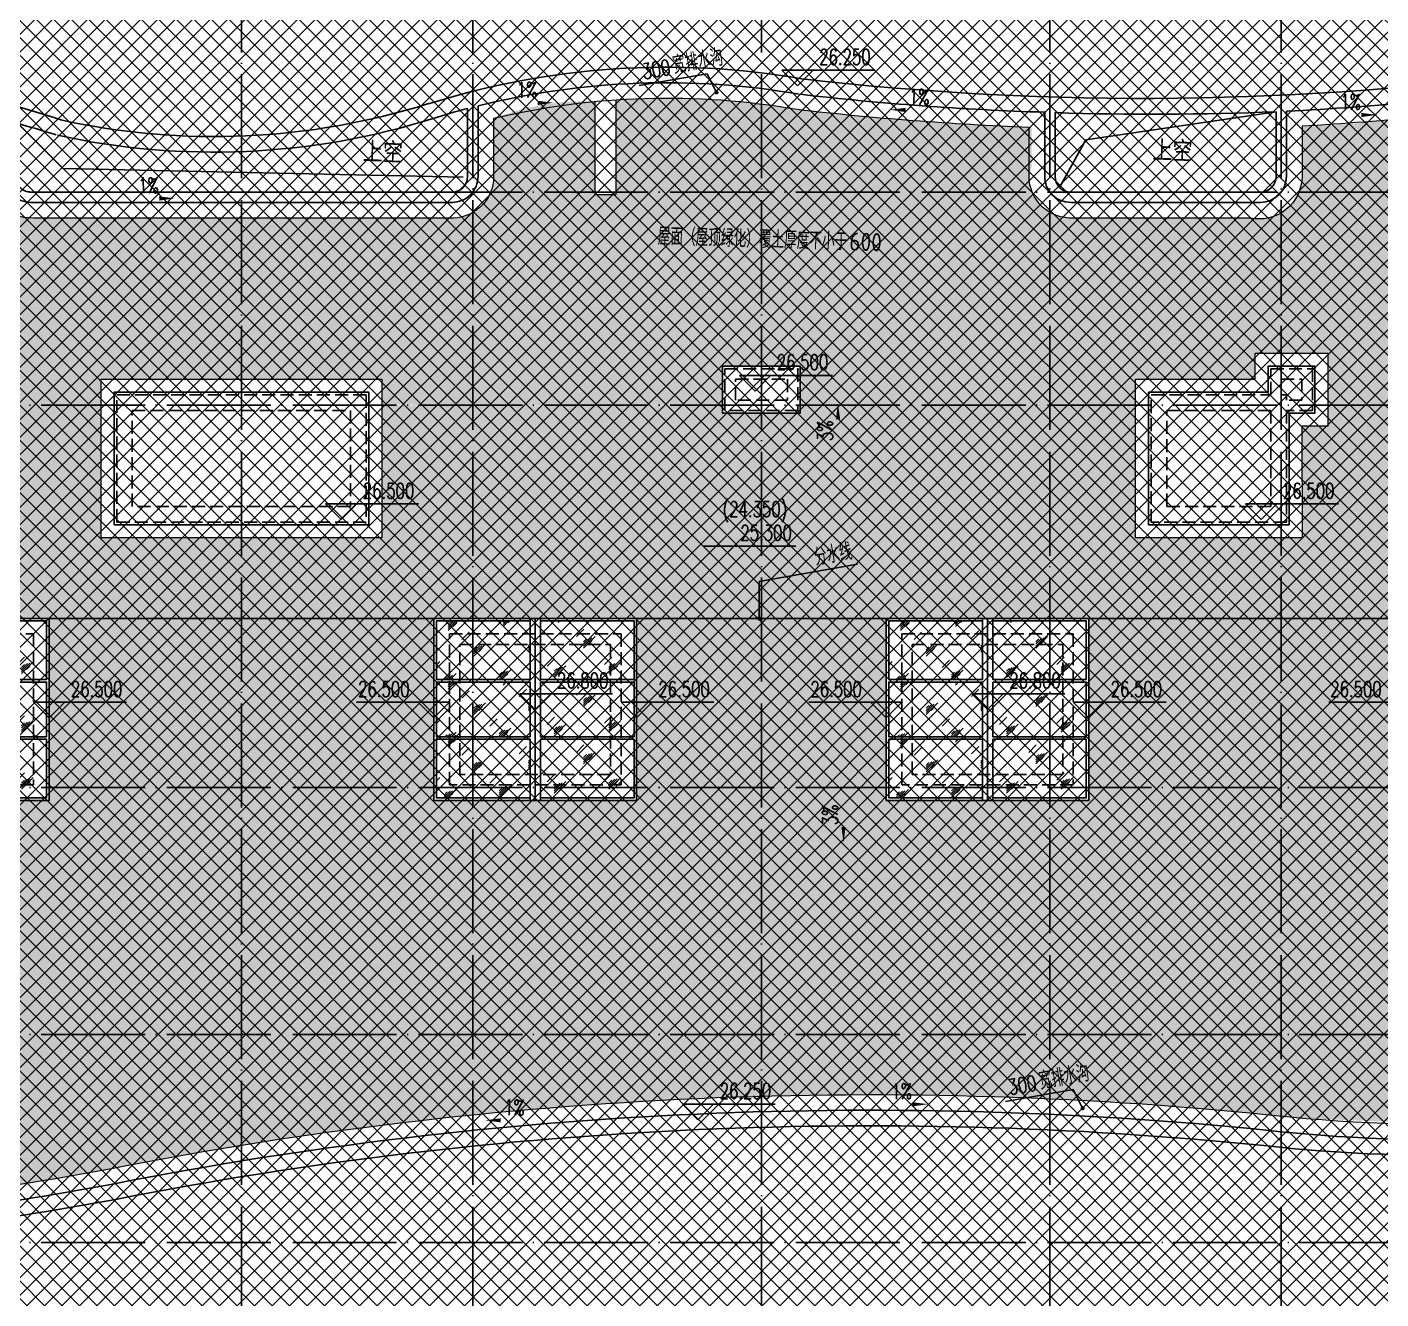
# Model space of a CAD drawing. Header units: millimetres. Extents: x 11476074 to 24729458, y -1239991 to 2813188.
# Drawn here: x 12513653 to 12539695, y 393926 to 418385 of the extents above; entities that cross this region are included whole.
import ezdxf
from ezdxf.xclip import XClip

# ---------------------------------------------------------------- set-up
doc = ezdxf.new("R2010")
doc.units = ezdxf.units.MM
doc.header["$LTSCALE"] = 1000
doc.header["$XCLIPFRAME"] = 0
for name, pattern in [('10# 屋面层平面图$0$$AUDIT_BAD_LTYPE2', [0]), ('10# 屋面层平面图$0$DASH', [0.35, 0.25, -0.1]), ('10# 轴网$0$DOTE', [2.4200000000000004, 2, -0.2, 0.02, -0.2])]:
    doc.linetypes.add(name, pattern=pattern)
for name, color, linetype in [('10# 屋面层平面图$0$A-ANNO-NOTE', 7, 'Continuous'), ('10# 屋面层平面图$0$A-ELEV-DRWD', 2, 'Continuous'), ('10# 屋面层平面图$0$A-ELEV-LINE', 32, 'Continuous'), ('10# 屋面层平面图$0$DIM_ELEV', 3, 'Continuous'), ('10# 屋面层平面图$0$DIM_LEAD', 3, 'Continuous'), ('10# 屋面层平面图$0$DIM_SYMB', 3, 'Continuous'), ('10# 屋面层平面图$0$FUR', 8, 'Continuous'), ('10# 屋面层平面图$0$PUB_TEXT', 7, 'Continuous'), ('10# 屋面层平面图$0$分水线', 5, 'Continuous'), ('10# 轴网$0$DOTE', 14, '10# 轴网$0$DOTE'), ('A-WALL-PATT', 8, 'Continuous'), ('AXIS', 3, 'Continuous'), ('HZHZNEWPLOTLAYER#@$TT', 7, 'Continuous')]:
    doc.layers.add(name, color=color, linetype=linetype)
doc.layers.add('10# 屋面层平面图$0$绿化系统', color=106, linetype='Continuous', lineweight=5)
doc.styles.add('10# 屋面层平面图$0$-宋体', font='', dxfattribs={"width": 0.8})
doc.styles.add('10# 屋面层平面图$0$_TCH_DIM', font='SIMPLEX', dxfattribs={"bigfont": 'GBCBIG'})
doc.styles.add('10# 屋面层平面图$0$Standard', font='gbenor.shx', dxfattribs={"bigfont": 'gbcbig.shx'})
doc.styles.get('10# 屋面层平面图$0$-宋体').set_extended_font_data('SimSun')
pattern_1 = [(44.99999999999999, (165673.130916357, 387965.9237508774), (-489.8835780060402, 489.8835780060405), [223.9999999999999, -575.9999999999994]), (44.99999999999999, (165769.1309196949, 388005.9237499237), (-489.8835780060402, 489.8835780060405), [95.99999999999991, -703.9999999999994]), (44.99999999999999, (165673.1309194565, 388005.9237484932), (-489.8835780060402, 489.8835780060405), [159.9999999999999, -639.9999999999994]), (44.99999999999999, (165721.1309194565, 387965.9237518311), (537.4011537017761, -537.4011537017764), [199.9999999999999, -599.9999999999994]), (44.99999999999999, (165673.1309199333, 387925.9237537384), (-489.8835780060402, 489.8835780060405), [319.9999999999997, -479.9999999999997]), (44.99999999999999, (165673.130916357, 388045.9237518311), (-489.8835780060402, 489.8835780060405), [79.99999999999993, -719.9999999999994])]
pattern_2 = [(44.99999999999999, (165673.1309196949, 386840.9237437248), (-489.8835780060402, 489.8835780060405), [223.9999999999999, -575.9999999999994]), (44.99999999999999, (165769.1309194565, 386880.9237418175), (-489.8835780060402, 489.8835780060405), [95.99999999999991, -703.9999999999994]), (44.99999999999999, (165673.1309199333, 386880.9237437248), (-489.8835780060402, 489.8835780060405), [159.9999999999999, -639.9999999999994]), (44.99999999999999, (165721.1309125423, 386840.9237437248), (537.4011537017761, -537.4011537017764), [199.9999999999999, -599.9999999999994]), (44.99999999999999, (165673.1309082508, 386800.9237418175), (-489.8835780060402, 489.8835780060405), [319.9999999999997, -479.9999999999997]), (44.99999999999999, (165673.1309349537, 386920.9237446785), (-489.8835780060402, 489.8835780060405), [79.99999999999993, -719.9999999999994])]
pattern_3 = [(44.99999999999999, (165673.1309230328, 385740.9237365723), (-489.8835780060402, 489.8835780060405), [223.9999999999999, -575.9999999999994]), (44.99999999999999, (165769.1309196949, 385780.9237322807), (-489.8835780060402, 489.8835780060405), [95.99999999999991, -703.9999999999994]), (44.99999999999999, (165673.1309201717, 385780.9237370491), (-489.8835780060402, 489.8835780060405), [159.9999999999999, -639.9999999999994]), (44.99999999999999, (165721.1309239864, 385740.9237365723), (537.4011537017761, -537.4011537017764), [199.9999999999999, -599.9999999999994]), (44.99999999999999, (165673.1309194565, 385700.9237327576), (-489.8835780060402, 489.8835780060405), [319.9999999999997, -479.9999999999997]), (44.99999999999999, (165673.1309201717, 385820.9237346649), (-489.8835780060402, 489.8835780060405), [79.99999999999993, -719.9999999999994])]
pattern_4 = [(44.99999999999999, (174373.6005551815, 387965.9237713814), (-489.8835780060402, 489.8835780060405), [223.9999999999999, -575.9999999999994]), (44.99999999999999, (174469.6005585194, 388005.9237704277), (-489.8835780060402, 489.8835780060405), [95.99999999999991, -703.9999999999994]), (44.99999999999999, (174373.6005585194, 388005.9237689972), (-489.8835780060402, 489.8835780060405), [159.9999999999999, -639.9999999999994]), (44.99999999999999, (174421.6005589962, 387965.9237723351), (537.4011537017761, -537.4011537017764), [199.9999999999999, -599.9999999999994]), (44.99999999999999, (174373.6005587578, 387925.9237747192), (-489.8835780060402, 489.8835780060405), [319.9999999999997, -479.9999999999997]), (44.99999999999999, (174373.6005551815, 388045.9237737656), (-489.8835780060402, 489.8835780060405), [79.99999999999993, -719.9999999999994])]
pattern_5 = [(44.99999999999999, (174373.6005589962, 386840.9237642288), (-489.8835780060402, 489.8835780060405), [223.9999999999999, -575.9999999999994]), (44.99999999999999, (174469.6005587578, 386880.9237623215), (-489.8835780060402, 489.8835780060405), [95.99999999999991, -703.9999999999994]), (44.99999999999999, (174373.6005589962, 386880.9237642288), (-489.8835780060402, 489.8835780060405), [159.9999999999999, -639.9999999999994]), (44.99999999999999, (174421.6005513668, 386840.9237642288), (537.4011537017761, -537.4011537017764), [199.9999999999999, -599.9999999999994]), (44.99999999999999, (174373.6005468369, 386800.923760891), (-489.8835780060402, 489.8835780060405), [319.9999999999997, -479.9999999999997]), (44.99999999999999, (174373.600574255, 386920.9237651825), (-489.8835780060402, 489.8835780060405), [79.99999999999993, -719.9999999999994])]
pattern_6 = [(44.99999999999999, (174373.6005618572, 385740.9237561226), (-489.8835780060402, 489.8835780060405), [223.9999999999999, -575.9999999999994]), (44.99999999999999, (174469.6005582809, 385780.9237527847), (-489.8835780060402, 489.8835780060405), [95.99999999999991, -703.9999999999994]), (44.99999999999999, (174373.6005585194, 385780.9237589836), (-489.8835780060402, 489.8835780060405), [159.9999999999999, -639.9999999999994]), (44.99999999999999, (174421.6005628109, 385740.9237570763), (537.4011537017761, -537.4011537017764), [199.9999999999999, -599.9999999999994]), (44.99999999999999, (174373.6005585194, 385700.9237532616), (-489.8835780060402, 489.8835780060405), [319.9999999999997, -479.9999999999997]), (44.99999999999999, (174373.6005585194, 385820.9237556458), (-489.8835780060402, 489.8835780060405), [79.99999999999993, -719.9999999999994])]

# ---------------------------------------------------------------- blocks, each defined once
blk = doc.blocks.new('00')
at = {"layer": 'A-WALL-PATT'}
h = blk.add_hatch(dxfattribs=at)
h.set_pattern_fill('ANSI37', color=252, scale=150)
h.set_pattern_definition([(45, (0, 250000), (-168.3798022700466, 168.3798022700466), []), (135, (0, 250000), (-168.3798022700466, -168.3798022700466), [])])
h.paths.add_polyline_path([(12552003.67074241, 424450.7993927336), (12504241.55695705, 424450.8340088335), (12504241.55815616, 385558.8876582503), (12552003.67194152, 385558.8530421504)])
blk = doc.blocks.new('asdfagafg10# 屋面层平面图$0$-12150asdasdz111')
at = {"layer": '10# 屋面层平面图$0$A-ELEV-DRWD', "extrusion": (-3.657173440872064e-09, 5.149791585266232e-14, 1)}
h = blk.add_hatch(dxfattribs=at)
h.set_pattern_fill('玻璃1', color=256, scale=99.99999999999994)
h.set_pattern_definition([(44.99999999999999, (154373.1309313774, 387965.9237189293), (-489.8835780060402, 489.8835780060405), [223.9999999999999, -575.9999999999994]), (44.99999999999999, (154469.1309349537, 388005.9237189293), (-489.8835780060402, 489.8835780060405), [95.99999999999991, -703.9999999999994]), (44.99999999999999, (154373.1309344769, 388005.9237165451), (-489.8835780060402, 489.8835780060405), [159.9999999999999, -639.9999999999994]), (44.99999999999999, (154421.1309354305, 387965.9237208366), (537.4011537017761, -537.4011537017764), [199.9999999999999, -599.9999999999994]), (44.99999999999999, (154373.1309356689, 387925.9237232208), (-489.8835780060402, 489.8835780060405), [319.9999999999997, -479.9999999999997]), (44.99999999999999, (154373.1309309006, 388045.9237213135), (-489.8835780060402, 489.8835780060405), [79.99999999999993, -719.9999999999994])])
h.paths.add_polyline_path([(1151277.48045373, -736843.0740919113), (1151277.4804492, -737968.0741019249), (1149477.480457067, -737968.0741014481), (1149477.480457306, -736843.0740914345)])
at = {"layer": '10# 屋面层平面图$0$A-ELEV-DRWD'}
h = blk.add_hatch(dxfattribs=at)
h.set_pattern_fill('玻璃1', color=256, scale=99.99999999999994)
h.set_pattern_definition(pattern_1)
h.paths.add_polyline_path([(1158777.480418682, -736843.074066639), (1158777.480426073, -737968.0740776062), (1160577.480418921, -737968.0740714073), (1160577.480415106, -736843.0740613937)])
at = {"layer": '10# 屋面层平面图$0$A-ELEV-DRWD', "extrusion": (-3.657173440872064e-09, 5.149791585266232e-14, 1)}
h = blk.add_hatch(dxfattribs=at)
h.set_pattern_fill('玻璃1', color=256, scale=99.99999999999994)
h.set_pattern_definition(pattern_1)
h.paths.add_polyline_path([(1162577.480438948, -736843.0740623474), (1162577.480434179, -737968.074072361), (1160777.480441332, -737968.0740704536), (1160777.480442047, -736843.0740609169)])
at = {"layer": '10# 屋面层平面图$0$A-ELEV-DRWD'}
h = blk.add_hatch(dxfattribs=at)
h.set_pattern_fill('玻璃1', color=256, scale=99.99999999999994)
h.set_pattern_definition(pattern_4)
h.paths.add_polyline_path([(1167477.950057745, -736843.0740456581), (1167477.950065136, -737968.0740571022), (1169277.950057745, -737968.0740509033), (1169277.95005393, -736843.0740408897)])
at = {"layer": '10# 屋面层平面图$0$A-ELEV-DRWD', "extrusion": (-3.657173440872064e-09, 5.149791585266232e-14, 1)}
h = blk.add_hatch(dxfattribs=at)
h.set_pattern_fill('玻璃1', color=256, scale=99.99999999999994)
h.set_pattern_definition(pattern_4)
h.paths.add_polyline_path([(1171277.950077057, -736843.0740408897), (1171277.950073004, -737968.074051857), (1169477.950080633, -737968.0740499496), (1169477.950081348, -736843.0740404129)])
h = blk.add_hatch(dxfattribs=at)
h.set_pattern_fill('玻璃1', color=256, scale=99.99999999999994)
h.set_pattern_definition([(44.99999999999999, (154373.1309347153, 386840.9237132072), (-489.8835780060402, 489.8835780060405), [223.9999999999999, -575.9999999999994]), (44.99999999999999, (154469.1309349537, 386880.9237122536), (-489.8835780060402, 489.8835780060405), [95.99999999999991, -703.9999999999994]), (44.99999999999999, (154373.1309356689, 386880.9237127304), (-489.8835780060402, 489.8835780060405), [159.9999999999999, -639.9999999999994]), (44.99999999999999, (154421.1309278011, 386840.9237132072), (537.4011537017761, -537.4011537017764), [199.9999999999999, -599.9999999999994]), (44.99999999999999, (154373.1309230328, 386800.9237108231), (-489.8835780060402, 489.8835780060405), [319.9999999999997, -479.9999999999997]), (44.99999999999999, (154373.1309506893, 386920.9237136841), (-489.8835780060402, 489.8835780060405), [79.99999999999993, -719.9999999999994])])
h.paths.add_polyline_path([(1151277.480449438, -738018.0741038322), (1151277.480440855, -739068.0741095543), (1149477.480448008, -739068.0741081238), (1149477.480453253, -738018.074095726)])
at = {"layer": '10# 屋面层平面图$0$A-ELEV-DRWD'}
h = blk.add_hatch(dxfattribs=at)
h.set_pattern_fill('玻璃1', color=256, scale=99.99999999999994)
h.set_pattern_definition(pattern_2)
h.paths.add_polyline_path([(1158777.480425835, -738018.074078083), (1158777.480437517, -739068.0740852356), (1160577.480429888, -739068.0740776062), (1160577.480422497, -738018.0740652084)])
at = {"layer": '10# 屋面层平面图$0$A-ELEV-DRWD', "extrusion": (-3.657173440872064e-09, 5.149791585266232e-14, 1)}
h = blk.add_hatch(dxfattribs=at)
h.set_pattern_fill('玻璃1', color=256, scale=99.99999999999994)
h.set_pattern_definition(pattern_2)
h.paths.add_polyline_path([(1162577.480434418, -738018.0740728378), (1162577.480425596, -739068.0740799904), (1160777.480433226, -739068.0740771294), (1160777.480437994, -738018.0740647316)])
at = {"layer": '10# 屋面层平面图$0$A-ELEV-DRWD'}
h = blk.add_hatch(dxfattribs=at)
h.set_pattern_fill('玻璃1', color=256, scale=99.99999999999994)
h.set_pattern_definition(pattern_5)
h.paths.add_polyline_path([(1167477.950064898, -738018.074057579), (1167477.950076342, -739068.0740647316), (1169277.950069189, -739068.0740571022), (1169277.950060844, -738018.0740447044)])
at = {"layer": '10# 屋面层平面图$0$A-ELEV-DRWD', "extrusion": (-3.657173440872064e-09, 5.149791585266232e-14, 1)}
h = blk.add_hatch(dxfattribs=at)
h.set_pattern_fill('玻璃1', color=256, scale=99.99999999999994)
h.set_pattern_definition(pattern_5)
h.paths.add_polyline_path([(1171277.950073481, -738018.0740528107), (1171277.950064421, -739068.0740580559), (1169477.95007205, -739068.0740566254), (1169477.950076342, -738018.0740442276)])
h = blk.add_hatch(dxfattribs=at)
h.set_pattern_fill('玻璃1', color=256, scale=99.99999999999994)
h.set_pattern_definition([(44.99999999999999, (154373.1309382915, 385740.9237060547), (-489.8835780060402, 489.8835780060405), [223.9999999999999, -575.9999999999994]), (44.99999999999999, (154469.1309349537, 385780.9237012863), (-489.8835780060402, 489.8835780060405), [95.99999999999991, -703.9999999999994]), (44.99999999999999, (154373.1309354305, 385780.9237065315), (-489.8835780060402, 489.8835780060405), [159.9999999999999, -639.9999999999994]), (44.99999999999999, (154421.1309392452, 385740.9237055779), (537.4011537017761, -537.4011537017764), [199.9999999999999, -599.9999999999994]), (44.99999999999999, (154373.1309344769, 385700.9237017632), (-489.8835780060402, 489.8835780060405), [319.9999999999997, -479.9999999999997]), (44.99999999999999, (154373.1309347153, 385820.9237041473), (-489.8835780060402, 489.8835780060405), [79.99999999999993, -719.9999999999994])])
h.paths.add_polyline_path([(1151277.480448961, -739118.074110508), (1151277.480443239, -740243.0741176605), (1149477.480466604, -740243.0741147995), (1149477.480455875, -739118.0741071701)])
at = {"layer": '10# 屋面层平面图$0$A-ELEV-DRWD'}
h = blk.add_hatch(dxfattribs=at)
h.set_pattern_fill('玻璃1', color=256, scale=99.99999999999994)
h.set_pattern_definition(pattern_3)
h.paths.add_polyline_path([(1158777.480430365, -739118.0740847588), (1158777.480438232, -740243.0740919113), (1160577.480415106, -740243.0740842819), (1160577.48042202, -739118.0740766525)])
at = {"layer": '10# 屋面层平面图$0$A-ELEV-DRWD', "extrusion": (-3.657173440872064e-09, 5.149791585266232e-14, 1)}
h = blk.add_hatch(dxfattribs=at)
h.set_pattern_fill('玻璃1', color=256, scale=99.99999999999994)
h.set_pattern_definition(pattern_3)
h.paths.add_polyline_path([(1162577.480432987, -739118.0740809441), (1162577.480427504, -740243.0740866661), (1160777.480451107, -740243.0740838051), (1160777.480440617, -739118.0740761757)])
at = {"layer": '10# 屋面层平面图$0$A-ELEV-DRWD'}
h = blk.add_hatch(dxfattribs=at)
h.set_pattern_fill('玻璃1', color=256, scale=99.99999999999994)
h.set_pattern_definition(pattern_6)
h.paths.add_polyline_path([(1167477.950068712, -739118.0740633011), (1167477.950077057, -740243.0740714073), (1169277.950054169, -740243.0740637779), (1169277.950061321, -739118.0740561485)])
at = {"layer": '10# 屋面层平面图$0$A-ELEV-DRWD', "extrusion": (-3.657173440872064e-09, 5.149791585266232e-14, 1)}
h = blk.add_hatch(dxfattribs=at)
h.set_pattern_fill('玻璃1', color=256, scale=99.99999999999994)
h.set_pattern_definition(pattern_6)
h.paths.add_polyline_path([(1171277.950072289, -739118.0740604401), (1171277.950066328, -740243.0740661621), (1169477.95009017, -740243.0740633011), (1169477.950079679, -739118.0740556717)])
at = {"layer": '10# 屋面层平面图$0$A-ELEV-DRWD'}
for p, q in [((1160577.480415106, -736843.0740613937), (1160577.480414629, -736793.4359078407)), ((1160777.480443001, -736843.0740609169), (1160777.480443239, -736793.435906887)), ((1169277.95005393, -736843.0740408897), (1169277.95005393, -736793.4358873367)), ((1169477.950081825, -736843.0740404129), (1169477.950082064, -736793.4358868599)), ((1160577.480414867, -740292.7122383118), (1160577.480414629, -740243.0740838051)), ((1160777.480452776, -740292.7122364044), (1160777.480452299, -740243.0740833282)), ((1169277.950053453, -740292.7122178078), (1169277.950053453, -740243.0740633011)), ((1169477.950090885, -740292.7122159004), (1169477.950091124, -740243.0740618706))]:
    blk.add_line(p, q, dxfattribs=at)
for points in [[(1149377.4804492, -740293.0741147995), (1151327.480441809, -740293.07411623), (1151327.480442047, -736793.0740876198), (1149377.480457067, -736793.0740876198)], [(1149477.480458021, -736843.0740914345), (1151277.480454445, -736843.0740923882), (1151277.480449677, -737968.0741028786), (1149477.480458021, -737968.0741014481)], [(1160677.480437517, -740293.0740852356), (1158727.480437279, -740293.0740923882), (1158727.480422735, -736793.0740690231), (1160677.480426073, -736793.0740633011)], [(1160677.480433702, -740293.0740838051), (1158727.480437517, -740293.0740923882), (1158727.480418921, -736793.074066639), (1160677.480414391, -736793.0740599632)], [(1160577.480415106, -736843.0740613937), (1158777.480418682, -736843.074066639), (1158777.480426073, -737968.0740776062), (1160577.480418921, -737968.0740714073)], [(1160677.480433702, -740293.0740838051), (1162627.480426073, -740293.0740852356), (1162627.480426311, -736793.0740566254), (1160677.480441809, -736793.0740566254)], [(1160777.480443239, -736843.0740604401), (1162577.480438948, -736843.0740623474), (1162577.480434418, -737968.0740718842), (1160777.480442047, -737968.0740714073)], [(1169377.950069427, -740293.0740628242), (1167427.950076818, -740293.0740718842), (1167427.950053215, -736793.0740475655), (1169377.950053215, -736793.0740380287)], [(1169377.950072289, -740293.0740633011), (1167427.950076818, -740293.0740718842), (1167427.950057745, -736793.074046135), (1169377.950052977, -736793.0740380287)], [(1169277.95005393, -736843.0740408897), (1167477.950057745, -736843.0740456581), (1167477.950065136, -737968.0740571022), (1169277.950057745, -737968.0740509033)], [(1169377.950072289, -740293.0740633011), (1171327.950065374, -740293.0740647316), (1171327.950065613, -736793.0740361214), (1169377.950080156, -736793.0740361214)], [(1169477.950082064, -736843.0740399361), (1171277.950077534, -736843.0740418434), (1171277.950073957, -737968.0740513802), (1169477.950081587, -737968.0740504265)], [(1149477.480454206, -738018.074095726), (1151277.480450392, -738018.0741024017), (1151277.480441809, -739068.074110508), (1149477.4804492, -739068.074107647)], [(1160577.480422497, -738018.0740652084), (1158777.480425835, -738018.074078083), (1158777.480437517, -739068.0740852356), (1160577.480429888, -739068.0740776062)], [(1160777.480438948, -738018.0740647316), (1162577.480435133, -738018.0740728378), (1162577.480426073, -739068.0740795135), (1160777.480434179, -739068.0740766525)], [(1169277.950060844, -738018.0740447044), (1167477.950064898, -738018.074057579), (1167477.950076342, -739068.0740647316), (1169277.950069189, -739068.0740571022)], [(1169477.950077295, -738018.0740442276), (1171277.950073719, -738018.0740523338), (1171277.950065374, -739068.0740590096), (1169477.950072289, -739068.0740561485)], [(1149477.480456829, -739118.0741066933), (1151277.480449438, -739118.0741114616), (1151277.480443716, -740243.0741171837), (1149477.480467319, -740243.0741143227)], [(1160577.48042202, -739118.0740766525), (1158777.480430365, -739118.0740847588), (1158777.480438232, -740243.0740919113), (1160577.480415106, -740243.0740842819)], [(1160777.480441809, -739118.074075222), (1162577.480434418, -739118.0740795135), (1162577.480428934, -740243.0740866661), (1160777.480452061, -740243.0740838051)], [(1169277.950061321, -739118.0740561485), (1167477.950068712, -739118.0740633011), (1167477.950077057, -740243.0740714073), (1169277.950054169, -740243.0740637779)], [(1169477.950080633, -739118.0740542412), (1171277.950073242, -739118.0740590096), (1171277.950067759, -740243.0740647316), (1169477.950091362, -740243.0740633011)]]:
    blk.add_lwpolyline(points, close=True, dxfattribs=at)
for points in [[(1149477.48044467, -737968.0740976334), (1151227.480452776, -737968.0741009712)], [(1149477.480448961, -738018.0740995407), (1151227.480445623, -738018.0740990639)], [(1160577.480418921, -737968.0740714073), (1158827.480418205, -737968.0740747452)], [(1160577.480422497, -738018.0740652084), (1158827.480418444, -738018.0740742683)], [(1160777.480430126, -737968.074066639), (1162527.480437994, -737968.0740695)], [(1160777.480433702, -738018.0740690231), (1162527.480429888, -738018.0740680695)], [(1169277.950057745, -737968.0740509033), (1167527.950057745, -737968.0740542412)], [(1169277.950060844, -738018.0740447044), (1167527.950057268, -738018.0740537643)], [(1169477.950068712, -737968.074046135), (1171227.950076103, -737968.074048996)], [(1169477.950072527, -738018.0740475655), (1171227.950069189, -738018.0740475655)], [(1149477.480456352, -739068.0741043091), (1151227.480444908, -739068.0741081238)], [(1160577.480429888, -739068.0740776062), (1158827.48042655, -739068.0740852356)], [(1160777.480441809, -739068.0740737915), (1162527.480430365, -739068.0740766525)], [(1169277.950069189, -739068.0740571022), (1167527.950065374, -739068.0740647316)], [(1169477.950079918, -739068.0740532875), (1171227.950069189, -739068.0740561485)], [(1149477.480448961, -739118.0741043091), (1151227.480457067, -739118.0741086006)], [(1160577.48042202, -739118.0740766525), (1158827.480429888, -739118.0740818977)], [(1160777.480433702, -739118.074072361), (1162527.480441809, -739118.074078083)], [(1169277.950061321, -739118.0740561485), (1167527.950068712, -739118.0740613937)], [(1169477.950072527, -739118.0740523338), (1171227.950080633, -739118.0740561485)]]:
    blk.add_lwpolyline(points, dxfattribs=at)
at = {"layer": '10# 屋面层平面图$0$A-ELEV-LINE'}
for points in [[(1150476.767357588, -727209.7539162636), (1150476.767364502, -728293.2337346077, 0.4142135656158841), (1150976.767352581, -728793.2337355614), (1159076.787172079, -728793.2337355614, 0.4142135625075805), (1159576.787191153, -728293.2337355614), (1159576.787195206, -726938.7789731026)], [(1150676.767365456, -727263.7855453491), (1150676.767349005, -728293.2337331772, 0.4142135655585213), (1150976.767356634, -728593.2337360382), (1159076.787175894, -728593.2337331772, 0.4142135614560286), (1159376.787175179, -728293.2337346077), (1159376.787179232, -726985.332174778)], [(1170476.900260448, -727059.0556230545), (1170476.900259733, -728293.2337265015, 0.4142135631543882), (1170976.90026021, -728793.2337298393), (1174627.48042655, -728793.2337298393, 0.4142135617642049), (1175127.480437994, -728293.2337303162), (1175127.480451345, -727039.7595963478)], [(1170676.900256395, -727065.7807998657), (1170676.900256395, -728293.233733654, 0.4142135622121485), (1170976.900248528, -728593.233730793), (1174627.480426311, -728593.233727932, 0.4142135612950822), (1174927.480430365, -728293.2337303162), (1174927.480440617, -727049.4091119766)], [(1152545.464590788, -747672.7459373474, -0.07522810738297421), (1175144.868635893, -746677.6065411568, 0.002916301247845264), (1175173.884731293, -746680.5276880264, 0.0791090015290643), (1184947.480338097, -746060.1830801964, 0.1560606288214733), (1186245.29355526, -745169.5538005829, 0.2589396179292487), (1186541.129604101, -743250.8769907951)], [(1152603.352844, -747967.107875824, -0.07522810738996878), (1175113.078066587, -746975.917386055, 0.002916301455030342), (1175145.576091051, -746979.1890711784, 0.07910900153981087), (1185013.322638512, -746352.8685641289, 0.07910900153981087)]]:
    blk.add_lwpolyline(points, format="xyb", dxfattribs=at)
for points in [[(1170764.768233776, -728505.3657631874), (1171269.429390192, -727590.8163332939), (1174927.480440617, -727049.4091124535)], [(1150727.480452776, -727277.3906588554), (1151592.058467627, -728139.8507437706), (1159289.632290602, -728305.3657655716)]]:
    blk.add_lwpolyline(points, dxfattribs=at)
for centre, radius, start, end in [((1145424.052081108, -745320.1913456917), 19120.71335110858, 71.31426488038493, 90.52412876958911), ((1163206.386955023, -741438.7874150276), 15245.72514717863, 80.1748022140433, 107.4880334289843), ((1172376.192321539, -669253.828001976), 57538.96301246668, 263.4453421689648, 277.8641951031565), ((1163202.406075954, -741439.4781284332), 14947.08628119688, 80.15794531217988, 104.0378867793665), ((1172233.218757868, -669215.2370786667), 57896.90971565332, 272.8654067597382, 277.9981478354912), ((1172342.365367174, -669289.3683457375), 57799.79868664972, 263.4735006437384, 268.1504866430014), ((1154496.329852104, -713769.3320860863), 13757.23059927492, 257.6330211989635, 287.46374416896), ((1163235.714308739, -741428.4425063133), 14949.74095574478, 104.9589364922318, 107.5989661152316), ((1172579.582988501, -669262.0631747246), 57835.02375628873, 268.1147190235002, 272.3266468142789), ((1145802.967955589, -745327.9127602577), 18710.06714889449, 72.40354385724963, 74.90082424155958), ((1154496.329852104, -713769.3320860863), 14057.23059927492, 257.6330211989635, 287.46374416896), ((1140485.578006506, -682354.8714127541), 66421.84944380532, 277.3843527829117, 280.4644458523308), ((1140485.578006506, -682354.8714127541), 66721.84944380532, 277.3843527829117, 280.4644458523308)]:
    blk.add_arc(centre, radius, start, end, dxfattribs=at)
at = {"layer": '10# 屋面层平面图$0$DIM_SYMB', "linetype": '10# 屋面层平面图$0$$AUDIT_BAD_LTYPE2'}
for p, q in [((1160677.480439663, -738543.074072361), (1160377.480434656, -738243.0740709305)), ((1160377.480434656, -738243.0740709305), (1162165.480434179, -738243.0740737915)), ((1160677.480439663, -738543.074072361), (1160977.480434656, -738243.074072361)), ((1169377.950074673, -738543.0741581917), (1169077.950069427, -738243.0741581917)), ((1169077.950069427, -738243.0741581917), (1170865.950069666, -738243.0741586685)), ((1169377.950074673, -738543.0741581917), (1169677.950070143, -738243.0741581917)), ((1151327.480452061, -738706.3725085258), (1151027.480452061, -738406.3725070953)), ((1151027.480452061, -738406.3725070953), (1152815.480452299, -738406.3725066185)), ((1151327.480452061, -738706.3725085258), (1151627.480452299, -738406.3725066185)), ((1159027.480436087, -738406.3724794388), (1157239.480436563, -738406.3724822998)), ((1158727.480436563, -738706.3724803925), (1158427.480436325, -738406.372481823)), ((1158727.480436563, -738706.3724803925), (1159027.480436087, -738406.3724794388)), ((1162627.48043704, -738706.372478962), (1162327.480436802, -738406.3724780083)), ((1162327.480436802, -738406.3724780083), (1164115.480436563, -738406.3724780083)), ((1162627.48043704, -738706.372478962), (1162927.480437279, -738406.372478962)), ((1167727.950071335, -738406.3725657463), (1165939.950071573, -738406.3725676537)), ((1167427.95007205, -738706.3725662231), (1167127.950071573, -738406.3725662231)), ((1167427.95007205, -738706.3725662231), (1167727.950071335, -738406.3725657463)), ((1171327.95007205, -738706.3725628853), (1171027.950072765, -738406.3725652695)), ((1171027.950072765, -738406.3725652695), (1172815.950072527, -738406.3725643158)), ((1171327.95007205, -738706.3725628853), (1171627.950072289, -738406.3725647926)), ((1177727.95006299, -738406.3725347519), (1175939.950063705, -738406.3725371361))]:
    blk.add_line(p, q, dxfattribs=at)
at = {"layer": '10# 屋面层平面图$0$FUR', "linetype": '10# 屋面层平面图$0$DASH'}
for points in [[(1151027.480441809, -739993.0741229057), (1147727.480437517, -739993.0740904808), (1147727.480434656, -737093.0740880966), (1151027.480449438, -737093.0740823746), (1151027.480441809, -739993.0741229057)], [(1162327.480429888, -739993.0741109848), (1159027.480429411, -739993.0740761757), (1159027.480422974, -737093.0740728378), (1162327.480437994, -737093.0740709305), (1162327.480429888, -739993.0741109848)], [(1162327.480433226, -739993.0742430687), (1159027.480421782, -739993.0742030144), (1159027.480422735, -737093.074203968), (1162327.480433702, -737093.0741996765), (1162327.480433226, -739993.0742430687)], [(1171027.950057745, -739993.0734329224), (1167727.950060606, -739993.0733971596), (1167727.950053215, -737093.0733966827), (1171027.950064659, -737093.0733890533), (1171027.950057745, -739993.0734329224)], [(1171027.95007205, -739993.0741024017), (1167727.950057268, -739993.0740637779), (1167727.950060606, -737093.074066639), (1171027.950080872, -737093.0740623474), (1171027.95007205, -739993.0741024017)]]:
    blk.add_lwpolyline(points, dxfattribs=at)
for points in [[(1162127.480430603, -739793.0741071701), (1159227.480430365, -739793.0740771294), (1159227.480417967, -737293.074075222), (1162127.480421782, -737293.0740704536)], [(1162127.480442047, -739793.0742378235), (1159227.480433226, -739793.0742092133), (1159227.480426073, -737293.0742044449), (1162127.480433226, -737293.0742015839)], [(1170827.950060606, -739793.0734314919), (1167927.95006156, -739793.0733971596), (1167927.950061083, -737293.0733966827), (1170827.950053453, -737293.0733909607)], [(1170827.950073004, -739793.0740971565), (1167927.950068951, -739793.0740647316), (1167927.950050116, -737293.0740628242), (1170827.950065374, -737293.0740585327)]]:
    blk.add_lwpolyline(points, close=True, dxfattribs=at)
at = {"layer": '10# 屋面层平面图$0$PUB_TEXT', "linetype": 'ByBlock'}
for s, height, rotation, style, width, p in [('上空', 352.4613220815748, 358.1199944685762, '10# 屋面层平面图$0$-宋体', 0.8, (1157358.155424356, -727978.5921492577)), ('上空', 352.4613220815748, 358.1199944685762, '10# 屋面层平面图$0$-宋体', 0.8, (1172545.115851164, -727951.5489549637)), ('26.500', 297.4999999999998, 359.9999453584866, '10# 屋面层平面图$0$_TCH_DIM', 0.7058823529411765, (1151745.480449915, -738301.3725061417)), ('26.500', 297.4999999999998, 5.464151336008544e-05, '10# 屋面层平面图$0$_TCH_DIM', 0.7058823529411765, (1157269.480438471, -738301.3733377457)), ('26.800', 297.4999999999998, 359.9999453584866, '10# 屋面层平面图$0$_TCH_DIM', 0.7058823529411765, (1161095.48043704, -738138.0740718842)), ('26.500', 297.4999999999998, 359.9999453584866, '10# 屋面层平面图$0$_TCH_DIM', 0.7058823529411765, (1163045.480434656, -738301.3724770546)), ('26.500', 297.4999999999998, 5.464151336008544e-05, '10# 屋面层平面图$0$_TCH_DIM', 0.7058823529411765, (1165969.950074434, -738301.3734235764)), ('26.800', 297.4999999999998, 359.9999453584866, '10# 屋面层平面图$0$_TCH_DIM', 0.7058823529411765, (1169795.95007205, -738138.0741591454)), ('26.500', 297.4999999999998, 359.9999453584866, '10# 屋面层平面图$0$_TCH_DIM', 0.7058823529411765, (1171745.950070143, -738301.3725628853)), ('26.500', 297.4999999999998, 5.464151336008544e-05, '10# 屋面层平面图$0$_TCH_DIM', 0.7058823529411765, (1175969.950065851, -738301.3733925819))]:
    blk.add_text(s, height=height, rotation=rotation, dxfattribs=dict(at, style=style, width=width)).set_placement(p)
blk = doc.blocks.new('asdfafg10# 轴网$0$-78978912311A1SD1AS1')
at = {"layer": '10# 轴网$0$DOTE'}
for p, q in [((654736.5466156006, -617856.2186050416), (654736.5466155987, -585564.272254467)), ((659186.5466155987, -617856.2186050416), (659186.5466155987, -585564.2722544671)), ((664736.5466156006, -617856.2186050416), (664736.5466155987, -585564.272254467)), ((670286.5466155987, -617856.2186050416), (670286.5466156006, -585564.272254467)), ((674736.5466156006, -617856.2186050416), (674736.5466156006, -585564.272254467)), ((635058.1653704643, -591501.9487118722), (685663.4369682074, -591501.9510113873, 1.064533092860927e-09)), ((635058.1653704643, -595601.9487118722), (685663.4369682074, -595601.9510113873, 1.064533092860927e-09)), ((635058.1653704643, -602951.9487118722), (685663.4369682074, -602951.9510113873, 1.064533092860927e-09)), ((635058.1653704625, -607701.9487118721), (685663.4369682055, -607701.9510113872, 1.064533092860927e-09)), ((635058.1653704625, -611701.9487118721), (685663.4369682055, -611701.9510113872, 1.064533092860927e-09))]:
    blk.add_line(p, q, dxfattribs=at)
blk = doc.blocks.new('asdfafg10# 轴网')
at = {"rotation": 9.958750734282177}
blk.add_blockref('asdfafg10# 轴网$0$-78978912311A1SD1AS1', (-661822.2178783435, 342364.3500962262), dxfattribs=at)
blk = doc.blocks.new('A$C5E18228F')
at = {"layer": '10# 屋面层平面图$0$绿化系统'}
h = blk.add_hatch(dxfattribs=at)
h.set_pattern_fill('HEX', color=256, scale=200.0000000000001, angle=-9.954117857131118)
h.set_pattern_definition([(350.0458821428689, (13717.76535475254, 15486.99086761475), (57.03595788678673, 324.9886113070687), [190.4999999999997, -380.9999999999995]), (110.0458821428688, (13717.76535475254, 15486.99086761475), (-309.9663722759411, -113.0997171943976), [190.4999999999997, -380.9999999999994]), (50.04588214286889, (13905.39766275883, 15454.0611333847), (-252.9304143891547, 211.8888941126708), [190.4999999999997, -380.9999999999994])])
edge = h.paths.add_edge_path()
edge.add_line((19625.1040378809, 32291.69426727295), (19625.16122579575, 31650.1804523468))
edge.add_arc((20437.94208323956, 31479.79417467117), 830.4481948899639, 168.1603220398723, 272.5687501589536)
edge.add_line((20475.16121828556, 30650.18044519424), (24474.87112772465, 30650.18044471741))
edge.add_line((24474.87112796307, 30650.18044471741), (24474.55879020691, 27550.49409723282))
edge.add_line((24474.55878937244, 27550.49409532547), (21774.55879187584, 27550.49410152435))
edge.add_line((21774.55879247189, 27550.49410152435), (15024.44802129269, 26900.33647727966))
edge.add_line((15024.44802129269, 26900.3364777565), (15024.44802165031, 27800.33647871017))
edge.add_line((15024.44802129269, 27800.33647871017), (14124.44802081585, 27800.33647727966))
edge.add_line((14124.44802057743, 27800.33647680283), (14124.44802057743, 26900.33647727966))
edge.add_line((14124.44802081585, 26900.33647918701), (15024.44802093506, 26900.33647918701))
edge.add_line((15024.44802129269, 26900.3364777565), (21774.55879247189, 27550.49410200119))
edge.add_line((21774.55879247189, 27550.49410152435), (21774.55878436565, 24500.4941034317))
edge.add_line((21774.55878388882, 24500.49410390854), (20775.16121709347, 22950.49406385422))
edge.add_line((20775.16121780872, 22950.49406433105), (16875.16120588779, 22950.49405956268))
edge.add_line((16875.16120564938, 22950.49406003952), (16875.16122221947, 19450.4940328598))
edge.add_line((16875.16122162342, 19450.49403142929), (20775.16121423244, 19450.49403572083))
edge.add_line((20775.16121518612, 19450.49403762817), (20775.16121780872, 22950.49406528473))
edge.add_line((20775.16121780872, 22950.49406433105), (21774.55878460407, 24500.49410438538))
edge.add_line((21774.55878388882, 24500.49410390854), (27174.55878043175, 24500.4940943718))
edge.add_line((27174.55878031254, 24500.49409389496), (28175.16119372845, 22950.49408149719))
edge.add_line((28175.16119468212, 22950.49408340454), (28175.16121149063, 19450.49405670166))
edge.add_line((28175.16121089458, 19450.49405670166), (32075.1612033844, 19450.49406147003))
edge.add_line((32075.16120398045, 19450.49406003952), (36875.63084602356, 19450.49407243729))
edge.add_line((36875.63084542751, 19450.49407434464), (40775.63083827496, 19450.49407815933))
edge.add_line((40775.63083803654, 19450.49407815933), (40775.6308401823, 22950.49410581589))
edge.add_line((40775.63084042072, 22950.49410438538), (46875.63082504272, 22950.49407863617))
edge.add_line((46875.63082516193, 22950.49408006668), (46875.63084208965, 19450.49405384064))
edge.add_line((46875.63084256649, 19450.49405384064), (50775.63083517551, 19450.49405908585))
edge.add_line((50775.63083446026, 19450.49405765533), (50775.63083600998, 22950.4940829277))
edge.add_line((50775.63083589077, 22950.4940829277), (46875.63082480431, 22950.49407815933))
edge.add_line((46875.63082516193, 22950.49408006668), (40775.63084053993, 22950.49410581589))
edge.add_line((40775.63084042072, 22950.49410438538), (36875.63082873821, 22950.49409770966))
edge.add_line((36875.63082849979, 22950.49409770966), (36875.63084518909, 19450.49407243729))
edge.add_line((36875.63084542751, 19450.49407434464), (32075.1612033844, 19450.49406194687))
edge.add_line((32075.16120398045, 19450.49406003952), (32075.16120576859, 22950.49408769608))
edge.add_line((32075.16120493412, 22950.49408769608), (28175.16119384766, 22950.49408149719))
edge.add_line((28175.16119468212, 22950.49408340454), (27174.55878126621, 24500.49409580231))
edge.add_line((27174.55878031254, 24500.49409389496), (27174.55878472328, 27050.33647727966))
edge.add_line((27174.55878484249, 27050.3364777565), (33724.44801986217, 27050.33647727966))
edge.add_line((33724.44801986217, 27050.33647680283), (33724.44801974297, 26900.33647727966))
edge.add_line((33724.44802057743, 26900.33647680283), (35224.44802069664, 26900.33647584915))
edge.add_line((35224.44802010059, 26900.33647584915), (35224.44801998138, 27800.33647632599))
edge.add_line((35224.44801986217, 27800.33647632599), (33724.4480202198, 27800.33647727966))
edge.add_line((33724.44802010059, 27800.33647918701), (33724.44801986217, 27050.33647871017))
edge.add_line((33724.44801986217, 27050.33647680283), (27174.55878794193, 27058.27564954758))
edge.add_line((27174.55878794193, 27058.27564954758), (27174.5587887764, 27550.49409294128))
edge.add_line((27174.55878913403, 27550.4940943718), (24474.55878973007, 27550.49409723282))
edge.add_line((24474.55878937244, 27550.49409532547), (24474.87112736702, 30650.18044233322))
edge.add_line((24474.87112820148, 30650.18044424057), (26474.5699146986, 30650.18044185638))
edge.add_line((26474.56991398335, 30650.18043994904), (28524.46783983707, 30650.33647298813))
edge.add_arc((28563.5852316618, 31411.21907091141), 761.8874560358796, 267.056983571655, 362.9430170439651)
edge.add_line((29324.46782791615, 31450.33647060394), (29324.46783459187, 32561.60289096832))
edge.add_arc((31048.30987894535, 28241.04084300995), 4651.761794189547, 87.2135522836158, 111.7512878481352, ccw=False)
edge.add_line((31274.44838869572, 32887.30269193649), (31274.44838881493, 31100.33672142029))
edge.add_line((31274.44838917255, 31100.33672094345), (31674.44838881493, 31100.33672046661))
edge.add_line((31674.44838821888, 31100.33672094345), (31674.4483884573, 32919.04213285446))
edge.add_arc((32642.21451342106, 18186.26318597794), 14764.53002288737, 80.1723433067383, 93.75824331574648, ccw=False)
edge.add_arc((41776.24508297443, 90189.2306675911), 57834.527063487, 263.4332995118568, 267.9174296134373)
edge.add_line((39674.55530440807, 32392.90361499786), (39674.58103716373, 31650.18034362793))
edge.add_arc((40416.75308096409, 31423.91804790497), 775.8955915446014, 163.045369906702, 274.2742518339402)
edge.add_line((40474.58104097843, 30650.18043518066), (42174.87112486362, 30650.18043375015))
edge.add_line((42174.87112438679, 30650.18043231964), (43875.16120839119, 30650.18043041229))
edge.add_line((43875.16120827198, 30650.18042945862), (43574.85999906063, 30850.18043088913))
edge.add_line((43574.85999977589, 30850.18043279648), (43274.55878829956, 27550.4940867424))
edge.add_line((43274.5587874651, 27550.49408531189), (41674.55878603458, 27550.49408531189))
edge.add_line((41674.55878603458, 27550.49408531189), (41674.55878269672, 24500.49408721924))
edge.add_line((41674.55878269672, 24500.49408721924), (44874.55878031254, 24500.49408769608))
edge.add_line((44874.55878031254, 24500.49408769608), (44874.44802296162, 26650.33647441864))
edge.add_line((44874.44802391529, 26650.33647441864), (45374.4480214119, 26650.33647537231))
edge.add_line((45374.44802057743, 26650.33647537231), (45374.44802045822, 28050.3364777565))
edge.add_line((45374.44802033901, 28050.33647918701), (43974.44802057743, 28050.33647918701))
edge.add_line((43974.44802105427, 28050.33647966385), (43974.44802105427, 27550.49408769608))
edge.add_line((43974.44802057743, 27550.49408578873), (43274.5587874651, 27550.49408531189))
edge.add_line((43274.5587874651, 27550.49408531189), (43574.85999894142, 30850.18043136597))
edge.add_line((43574.85999977589, 30850.18043279648), (43875.16120934486, 30650.18043088913))
edge.add_arc((44049.56644833088, 31457.17241430283), 825.6229458005993, 257.804924646815, 359.5256011849343)
edge.add_line((44875.16109383106, 31450.3364815712), (44875.16109991074, 32402.29717683792))
edge.add_arc((42449.43636882305, 76319.00991821289), 43983.65376607917, 273.1615004503848, 276.2980190731227)
edge.add_arc((67798.71918189526, 31850.57609272003), 20537.9855665879, 177.90657565384, 182.0934243324446)
edge.add_arc((47474.4408172369, 30168.47641420364), 953.0878881734014, 77.88677574714728, 102.11322426572531, ccw=False)
edge.add_arc((27287.34254610538, 31870.40875959396), 20401.63660635059, -2.163158063804086, 2.163158066431914)
edge.add_arc((46029.090960145, 54495.29924964905), 21916.67329031761, 274.3054152619749, 279.4422097401581)
edge.add_line((49624.58092558384, 32875.56243276596), (49624.58092916012, 31450.33647108078))
edge.add_arc((50429.29662144184, 31453.78442049026), 804.7230780044255, 180.2454924556729, 273.2259265862222)
edge.add_line((50474.58104240894, 30650.33650493622), (52470.6766872406, 30650.3364906311))
edge.add_line((52470.67668783665, 30650.33649110794), (53274.55878806114, 27550.49407958984))
edge.add_line((53274.55878722668, 27550.4940776825), (51674.55879080296, 27550.49407815933))
edge.add_line((51674.55879080296, 27550.49407863617), (51674.55878329277, 24500.49408197403))
edge.add_line((51674.55878341198, 24500.4940829277), (54874.55878567696, 24500.49408006668))
edge.add_line((54874.55878555775, 24500.49407863617), (54874.55878412724, 27550.49407863617))
edge.add_line((54874.55878412724, 27550.49407863617), (53274.55878722668, 27550.4940776825))
edge.add_line((53274.55878722668, 27550.4940776825), (52470.67668700218, 30650.33648920059))
edge.add_line((52470.67668783665, 30650.33649110794), (54464.89951121807, 30650.36207294464))
edge.add_arc((54436.22928988934, 28426.95895957947), 2223.587951603872, 26.650798592298997, 89.26122634477412, ccw=False)
edge.add_arc((51807.81612884998, 28416.42462491989), 4724.52773134732, -1.5545548395888886, 12.318128184817283, ccw=False)
edge.add_arc((43800.42034876347, 28267.84169197083), 12730.20100071353, -19.20632280343341, 0.09187121935639198, ccw=False)
edge.add_arc((65717.72419202328, 20085.9708571434), 10671.28226106168, 158.0204229528815, 173.4619618739609)
edge.add_arc((66649.01145327091, 20184.25141382217), 11587.11268210931, 174.4691693841582, 199.584252946647)
edge.add_line((55732.21773540974, 16300.33647918701), (54303.89128625393, 16300.33647918701))
edge.add_line((54303.89128601551, 16300.3364777565), (54303.89128601551, 15900.3364777565))
edge.add_line((54303.89128601551, 15900.33647727966), (55779.89812350273, 15900.33647727966))
edge.add_arc((53831.46965539455, 15860.67484331131), 1948.832096945995, -75.56402918596638, 1.166134951081176, ccw=False)
edge.add_line((54317.30945026875, 13973.3735332489), (49507.75531816483, 13285.63342094421))
edge.add_arc((47826.58836567402, 61076.69529247284), 47820.62230021256, 266.191047920546, 272.0146877836333, ccw=False)
edge.add_arc((36582.073361516, -62114.50210809708), 75906.17288126738, 83.89870820816842, 101.1198504935888)
edge.add_arc((9825.314084649086, 78020.5712633133), 66762.81850454175, 277.4263454733201, 280.4570526171159, ccw=False)
edge.add_arc((14753.00261414051, 52708.78744029999), 41058.20825273082, 270.2517263079817, 275.17239487548494, ccw=False)
edge.add_arc((14929.24790871143, 14164.0454659462), 2513.073428311129, 153.5997847754675, 270.09442084985466, ccw=False)
edge.add_arc((5208.611856818199, 18381.229824543), 8087.29181040702, 337.4624008943751, 342.1356530783625)
edge.add_arc((13690.21338474751, 35119.68094015121), 19235.33793669131, 267.6633739021377, 272.3366260860278)
edge.add_arc((9573.0209389925, 16100.33647632599), 4905.50582891805, -2.336626081099362, 2.336626102926708)
edge.add_arc((13760.28479206562, -1201.758368492126), 17516.65930359505, 87.66337389405943, 92.33662607821557)
edge.add_arc((-7163.40480196476, 23596.82036781311), 21486.35924050286, 340.1482985531486, 344.8215507371598)
edge.add_arc((1740.967091202736, 20732.06291389465), 12150.28040264119, 346.8658299233854, 357.482334191877)
edge.add_arc((2784.227620244026, 20686.19089126587), 11106.01186712421, -2.517665808284933, 9.007770909167983)
edge.add_line((13753.27031672001, 22425.04164123535), (13261.27382624149, 25200.36483335495))
edge.add_arc((71986.27704656124, 37696.78481149673), 60039.87437946644, 188.4868713039884, 192.0131010515226, ccw=False)
edge.add_arc((27143.1924687624, 30200.18500757217), 14603.20039475833, 175.960950348769, 185.360471170276, ccw=False)
edge.add_arc((14306.18535983562, 31199.80973339081), 1730.165548633595, 98.0623083008959, 179.0405481643883, ccw=False)
edge.add_arc((14938.04349768162, 15534.9671163559), 17399.89773726529, 74.3730471107234, 92.88088268630668, ccw=False)
at = {"layer": '10# 屋面层平面图$0$A-ELEV-LINE', "elevation": 0.001967011173332756}
blk.add_lwpolyline([(33724.44802010059, 27800.33647918701), (35224.44802010059, 27800.33647680283), (35224.44801986217, 26900.33647632599), (33724.44802057743, 26900.33647680283)], close=True, dxfattribs=at)
for points in [[(44224.44802010059, 27300.33647966385), (44224.44802010059, 27800.33647727966), (45124.44802129269, 27800.33647918701), (45124.44802010059, 26900.33647632599), (44624.4480253458, 26900.33647632599)], [(24574.55865871906, 24750.49413394928), (22024.55865871906, 24750.49413824081), (22024.55866491795, 27300.49413776398), (24574.55866873264, 27300.49413442612)], [(24374.55866754055, 27300.49413204193), (26924.55866515636, 27300.4941368103), (26924.55866229534, 24750.49413394928), (24374.55867111683, 24750.4941368103)], [(44624.4480253458, 26900.33647632599), (44624.44802606106, 24750.33648014069), (41924.44802582264, 24750.33647871017), (41924.44803249836, 27300.33647489548), (44224.44802010059, 27300.33647966385)]]:
    blk.add_lwpolyline(points, dxfattribs=at)
at = {"layer": '10# 屋面层平面图$0$DIM_ELEV', "linetype": 'ByBlock'}
for p, q in [((35169.57433784008, 33193.23557043076), (34869.57433784008, 33493.23557043076)), ((34869.57433784008, 33493.23557043076), (36657.57433784008, 33493.23557043076)), ((35169.57433784008, 33193.23557043076), (35469.57433784008, 33493.23557043076)), ((34353.29847872257, 27322.67709684372), (34053.29847872257, 27622.67709684372)), ((34053.29847872257, 27622.67709684372), (35841.29847872257, 27622.67709684372)), ((34353.29847872257, 27322.67709684372), (34653.29847872257, 27622.67709684372)), ((26390.7364500761, 24850.49413442612), (26090.7364500761, 25150.49413442612)), ((26090.7364500761, 25150.49413442612), (27878.7364500761, 25150.49413442612)), ((26390.7364500761, 24850.49413442612), (26690.7364500761, 25150.49413442612)), ((44090.73645532131, 24850.49413394928), (43790.73645532131, 25150.49413394928)), ((43790.73645532131, 25150.49413394928), (45578.73645532131, 25150.49413394928)), ((44090.73645532131, 24850.49413394928), (44390.73645532131, 25150.49413394928)), ((33652.74560081959, 24042.12065458298), (33352.74560081959, 24342.12065458298)), ((33352.74560081959, 24342.12065458298), (35140.74560081959, 24342.12065458298)), ((33652.74560081959, 24042.12065458298), (33952.74560081959, 24342.12065458298)), ((33255.4160476923, 13308.35077953339), (32955.4160476923, 13608.35077953339)), ((32955.4160476923, 13608.35077953339), (34743.4160476923, 13608.35077953339)), ((33255.4160476923, 13308.35077953339), (33555.4160476923, 13608.35077953339))]:
    blk.add_line(p, q, dxfattribs=at)
at = {"layer": '10# 屋面层平面图$0$DIM_LEAD'}
for p, q in [((33431.81072580814, 33425.41051721573), (32126.43072894152, 33196.20568942353)), ((33611.58831441402, 33066.1970410347), (33431.81072580814, 33425.41051721573)), ((34431.90296256542, 23660.97073984146), (36325.79487497757, 23993.50928852724)), ((34431.902962327, 22950.1342754364), (34431.90296256542, 23660.97073984146)), ((40475.40171682835, 13890.61895847321), (39170.02171996172, 13661.414130681)), ((40655.17930471897, 13531.4054813385), (40475.40171682835, 13890.61895847321))]:
    blk.add_line(p, q, dxfattribs=at)
at = {"layer": '10# 屋面层平面图$0$DIM_LEAD', "const_width": 40}
for points in [[(33623.49756134527, 33050.12937668886, 1), (33599.67906748277, 33082.26470538054, 1)], [(34435.36174501406, 22930.43562516986, 1), (34428.44417963995, 22969.83292570295, 1)], [(40667.08855160756, 13515.33781696104, 1), (40643.27005783037, 13547.47314571596, 1)]]:
    blk.add_lwpolyline(points, format="xyb", close=True, dxfattribs=at)
at = {"layer": '10# 屋面层平面图$0$DIM_SYMB'}
for points in [[(29412.01503145695, 32853.64580392838, 0, 0, 0), (30473.23087704182, 32867.53881788254, 0, 80.00000000000001, 0), (30173.25658223842, 32863.61167423789, 0, 0, 0)], [(38010.25722849369, 32718.20694589615, 0, 0, 0), (36949.04138243198, 32732.09996032715, 0, 80.00000000000001, 0), (37249.01567723364, 32728.17281654949, 0, 0, 0)], [(45254.81568682194, 32621.17762184143, 0, 0, 0), (46316.03153312206, 32635.0706372261, 0, 80.00000000000001, 0), (46016.05723832393, 32631.1434931798, 0, 0, 0)], [(22130.03165543079, 31015.14334535599, 0, 0, 0), (23191.24750077724, 31029.03635931015, 0, 80.00000000000001, 0), (22891.27320597386, 31025.10921566462, 0, 0, 0)], [(35960.82483184338, 26020.66529321671, 0, 0, 0), (35946.93181717396, 27081.88114023209, 0, 80.00000000000001, 0), (35950.85896101547, 26781.90684543127, 0, 0, 0)], [(36043.61154806614, 19697.0146985054, 0, 0, 0), (36057.50456321239, 18635.79885292053, 0, 80.00000000000001, 0), (36053.57741923083, 18935.77314771952, 0, 0, 0)], [(36618.59667885303, 13594.70722150803, 0, 0, 0), (37679.81252467632, 13608.60023355484, 0, 80.00000000000001, 0), (37379.83822986586, 13604.67309045013, 0, 0, 0)], [(30224.24427878857, 13285.70945310593, 0, 0, 0), (29163.02843368053, 13299.60246944427, 0, 80.00000000000001, 0), (29463.00272847509, 13295.67532512404, 0, 0, 0)]]:
    blk.add_lwpolyline(points, format="xyseb", dxfattribs=at)
at = {"layer": '10# 屋面层平面图$0$FUR', "linetype": '10# 屋面层平面图$0$DASH', "elevation": 0.001967011173332756}
for points in [[(33774.44801962376, 27750.33647680283), (35174.44801986217, 27750.33647680283), (35174.44801962376, 26950.33647680283), (33774.44802010059, 26950.33647489548)], [(33974.44801962376, 27550.33647632599), (34974.44801986217, 27550.33647680283), (34974.44802010059, 27150.33647680283), (33974.44801962376, 27150.33647632599)], [(22074.55867397785, 27250.49413776398), (26874.55867016315, 27250.4941277504), (26874.55866825581, 24800.49413204193), (22074.55866730213, 24800.49413633347)], [(22374.5586591959, 26950.49413442612), (26574.55866587162, 26950.4941368103), (26574.55866873264, 25100.49413537979), (22374.55865848064, 25100.49413728714)], [(42274.44801437855, 26950.33647632599), (44274.44802463055, 26950.33647632599), (44274.44801676273, 25100.33648061752), (42274.44802296162, 25100.33648395538)]]:
    blk.add_lwpolyline(points, close=True, dxfattribs=at)
for points in [[(44274.44802129269, 27250.33647823334), (44274.44802010059, 27750.33647680283), (45074.44802010059, 27750.33647632599), (45074.44802057743, 26950.33647918701), (44574.4480227232, 26950.33647632599)], [(44474.44802010059, 27250.33647871017), (44474.44802057743, 27550.33647727966), (44874.44802010059, 27550.33647680283), (44874.44802010059, 27150.33647680283), (44574.44802463055, 27150.33647632599)], [(44574.4480227232, 26950.33647632599), (44574.44801819324, 24800.33648252487), (41974.44802391529, 24800.33647871017), (41974.44802486897, 27250.33647489548), (44274.44802129269, 27250.33647823334)], [(44474.44802010059, 27250.33647871017), (44574.44802367687, 27250.33647871017), (44574.44802463055, 27150.33647632599)]]:
    blk.add_lwpolyline(points, dxfattribs=at)
at = {"layer": '10# 屋面层平面图$0$分水线'}
blk.add_line((13668.17717516422, 22950.1342754364, 0.001967011173332756), (55195.62874853611, 22950.13427734375, 0.001967011173332756), dxfattribs=at)
at = {"layer": '10# 屋面层平面图$0$绿化系统'}
for p, q in [((31274.44838869572, 32887.30269384384, 0.001967011173332756), (31274.44838893414, 31100.33672094345, 0.001967011173332756)), ((31674.4483884573, 32919.04213428497, 0.001967011173332756), (31674.44838821888, 31100.33672094345, 0.001967011173332756)), ((31274.44838893414, 31100.33672094345, 0.001967011173332756), (31674.44838821888, 31100.33672094345, 0.001967011173332756))]:
    blk.add_line(p, q, dxfattribs=at)
at = {"layer": '10# 屋面层平面图$0$绿化系统', "elevation": 0.001967011173332756}
for points in [[(47274.44081699848, 32600.80855226517, -0.009044931815150231), (44875.16109406948, 32413.93715763092), (44875.16109383106, 31450.3364815712, -0.475480344806015), (43875.16120827198, 30650.1804318428), (40474.58104097843, 30650.18043470383, -0.4292131339368567), (39624.58092796803, 31450.3364815712), (39624.56805670261, 32392.90361499786, -0.0189368413047636), (35162.30032837391, 32734.13293409348, 0.101868622250363), (29324.46783316135, 32561.60288906097), (29324.46782791615, 31450.33647060394, -0.43354367051496), (28474.58103740215, 30650.18044090271), (20475.16121828556, 30650.18044519424, -0.4899405468074932), (19625.16122591496, 31650.18044948578)], [(12905.97874510288, 15900.33647918701, -0.004742370408171744), (12678.26268160343, 15281.45477390289, 0.5571338350326199), (14933.3893378973, 11650.97544908524, 0.02147376676208673), (18454.51309287548, 11817.77027320862, 0.01322472551496889), (21942.66234743595, 12366.60103988647, -0.07528315050333666), (44649.87402069569, 13361.70390224457, 0.07900860586473331), (54317.30945026875, 13973.3735332489), (54317.30945026875, 13973.3735332489), (54317.30945026875, 13973.3735332489, 0.3478952114108433), (55779.89812338352, 15900.33647727966, 0.3478952114108433)]]:
    blk.add_lwpolyline(points, format="xyb", dxfattribs=at)
for points in [[(41674.55878603458, 27550.49408531189), (43974.44802057743, 27550.49408578873), (43974.44802105427, 28050.33647966385), (45374.44802033901, 28050.33647918701), (45374.44802057743, 26650.33647632599), (44874.44802391529, 26650.33647441864), (44874.55878031254, 24500.49408769608), (41674.55878269672, 24500.49408721924)], [(21774.55879247189, 27550.49410152435), (27174.55878913403, 27550.4940943718), (27174.55878031254, 24500.49409389496), (21774.55878388882, 24500.49410390854)]]:
    blk.add_lwpolyline(points, close=True, dxfattribs=at)
at = {"layer": '10# 屋面层平面图$0$A-ANNO-NOTE', "extrusion": (1.828586720435993e-09, -2.587538670179459e-14, 1)}
blk.add_blockref('asdfagafg10# 屋面层平面图$0$-12150asdasdz111', (-1130552.319067836, 759743.5706353189, 0.001967011173332756), dxfattribs=at)
at = {"layer": 'AXIS', "rotation": 350.041212667798}
blk.add_blockref('asdfafg10# 轴网', (-37619.97041818313, 170991.6048836658, 0.001966983835232657), dxfattribs=at)
at = {"layer": '10# 屋面层平面图$0$PUB_TEXT', "style": '10# 屋面层平面图$0$_TCH_DIM'}
for s, p in [('宽排水沟', (32802.64954165465, 33421.54569326845)), ('分水线', (35522.10019647624, 23958.99904362054)), ('宽排水沟', (39846.24053267486, 13886.75413452592))]:
    blk.add_text(s, height=337.5886524822695, rotation=9.958750735410797, dxfattribs=at).set_placement(p)
at = {"layer": '10# 屋面层平面图$0$PUB_TEXT', "linetype": 'ByBlock', "style": '10# 屋面层平面图$0$_TCH_DIM', "width": 0.7058823529411765}
for s, p in [('26.250', (35587.57433784008, 33598.23557043076)), ('26.500', (34771.29847872257, 27727.67709684372)), ('26.500', (26808.7364500761, 25255.49413442612)), ('26.500', (44508.73645532131, 25255.49413394928)), ('(24.350)', (33730.74560081959, 24902.12065458298)), ('25.300', (34070.74560081959, 24447.12065458298)), ('26.250', (33673.4160476923, 13713.35077953339))]:
    blk.add_text(s, height=297.5, dxfattribs=at).set_placement(p)
at = {"layer": '10# 屋面层平面图$0$PUB_TEXT', "style": '10# 屋面层平面图$0$_TCH_DIM', "width": 0.7058823529411765}
for s, rotation, p in [('300', 9.958750735410797, (32211.69003369306, 33317.78221245854)), ('1%', 0.7500506104991785, (29771.26302025183, 32963.35793268801)), ('1%', 359.2499493640975, (37311.03837206407, 32832.36983776623)), ('1%', 0.7500506872147765, (45614.06367583685, 32730.88975108688)), ('1%', 0.7500506106676698, (22489.27964410617, 31124.85547411512)), ('3%', 90.75005064809878, (35851.37451242801, 26359.91499633935)), ('3%', 90.75005067485004, (35948.05424364794, 18975.04855528006)), ('300', 9.958750735410797, (39255.28102471327, 13782.99065371602)), ('1%', 0.7500505073692584, (36977.84466795211, 13704.41934962243)), ('1%', 359.249949260462, (29525.02542302972, 13399.87234623466))]:
    blk.add_text(s, height=297.5, rotation=rotation, dxfattribs=at).set_placement(p)
at = {"layer": '10# 屋面层平面图$0$PUB_TEXT', "linetype": 'ByBlock', "style": '10# 屋面层平面图$0$Standard'}
for s, height, p in [('屋面（屋顶绿化）覆土厚度不小于', 337.5886524822687, (32478.77403461933, 30134.06390333176, 0.001967011173332756)), ('600', 349.9999999999991, (36163.34751436388, 30025.57837505211, 0.001967011173332756))]:
    blk.add_text(s, height=height, rotation=358.3135177714565, dxfattribs=at).set_placement(p)

msp = doc.modelspace()

# ---------------------------------------------------------------- block references
msp.add_blockref('00', (0, 0))
at = {"layer": 'HZHZNEWPLOTLAYER#@$TT'}
ref = msp.add_blockref('A$C5E18228F', (12493302.326586, 384062.7888867286, -0.002671510746569877), dxfattribs=at)
XClip(ref).set_block_clipping_path([(10939.229282489046, -45170.758589085075), (144289.22928049974, 76479.24141091545)])

doc.saveas('drawing.dxf')
